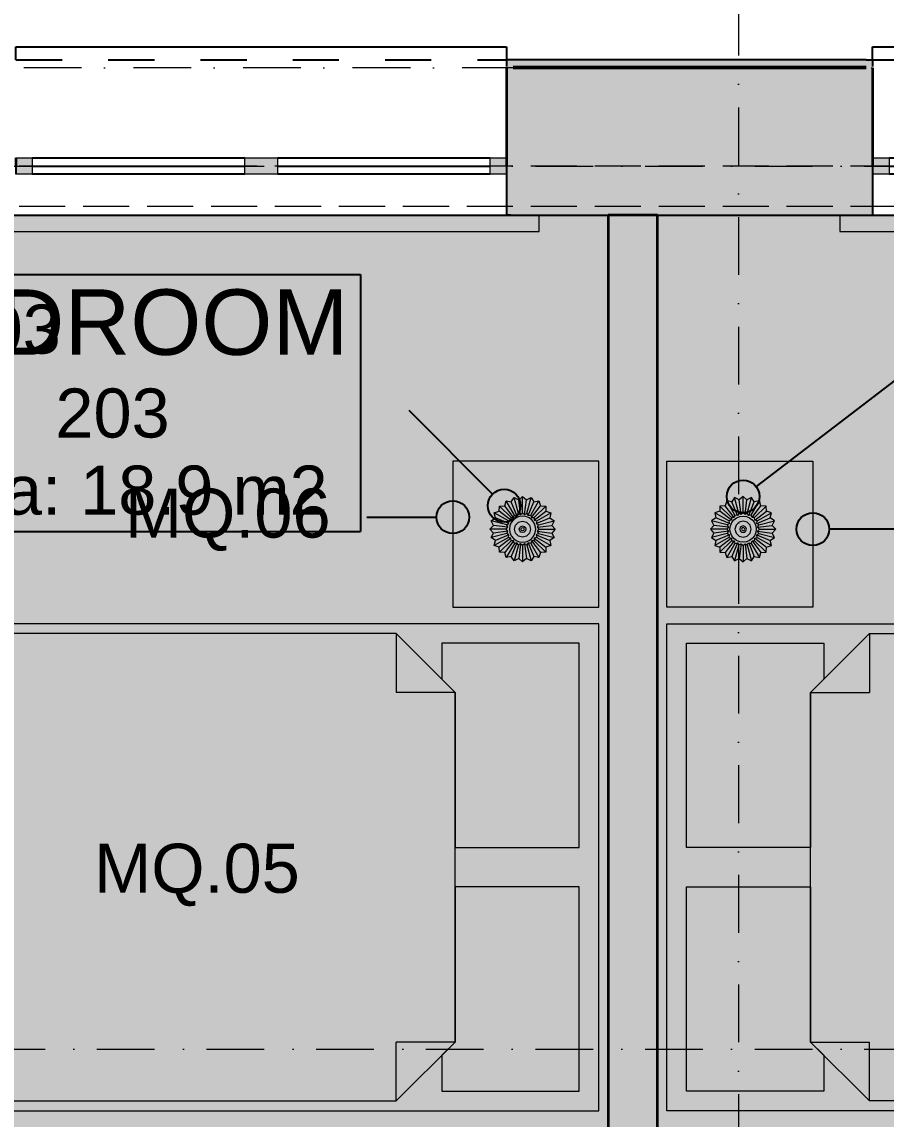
# Model space of a CAD drawing. Header units: millimetres. Extents: x -14278 to 103595, y -22378 to 34603.
# Drawn here: x 68198 to 70840, y -5431 to -2077 of the extents above; entities that cross this region are included whole.
import ezdxf
from ezdxf.enums import TextEntityAlignment as Align

# ---------------------------------------------------------------- set-up
doc = ezdxf.new("R2010")
doc.units = ezdxf.units.MM
doc.header["$MEASUREMENT"] = 0
for name, pattern in [('Dashed', [282.222223, 141.111112, -141.111112]), ('Dot & Dashed', [335.138881, 176.388884, -88.194442, 0, -70.555556]), ('Hidden Line', [195.611112, 141.111112, -54.5])]:
    doc.linetypes.add(name, pattern=pattern)
for name, color, linetype in [('A-Zz_20_10_90-T_TextFFEInternal', 7, 'Continuous'), ('NewA-Ee_25_10-M_WallsExternal', 7, 'Continuous'), ('NewA-Ee_25_10-M_WallsInternal', 7, 'Continuous'), ('NewA-Ee_30_10-M_Roofs', 7, 'Continuous'), ('NewA-Ee_30_40-M_Floors', 7, 'Continuous'), ('NewA-Ee_40_20-M_GeneralFFAndEInternalFixed', 7, 'Continuous'), ('NewA-Ee_40_20-M_GeneralFFAndEInternalMovable', 7, 'Continuous'), ('NewA-SL-M_SpacesInternal', 7, 'Continuous'), ('NewA-Ss_30_25-M_CeilingAndSoffitSystems', 7, 'Continuous'), ('NewA-Zz_20_10_90-T_TextFFEInternal', 7, 'Continuous'), ('NewA-Zz_35_40_80-M_GridStructural', 7, 'Continuous'), ('NewA-Zz_50_90_00-M_GrossInternal', 7, 'Continuous'), ('NewA-Zz_60_50_90-P_VoidOpening', 7, 'Continuous')]:
    doc.layers.add(name, color=color, linetype=linetype)
doc.styles.add('GENERATED_STYLE_1', font='')
doc.styles.get('GENERATED_STYLE_1').set_extended_font_data('Arial')

# ---------------------------------------------------------------- blocks, each defined once
blk = doc.blocks.new('Slab_29_2', base_point=(94289.5, -11216.8))
at = {"layer": 'NewA-Ee_30_40-M_Floors', "linetype": 'Continuous', "lineweight": 13}
blk.add_hatch(color=254, dxfattribs=at).paths.add_polyline_path([(94289.5, -11216.8), (94289.5, -4919.6), (96739.2, -4919.6), (96739.2, -2667.5), (62189.8, -2667.5), (62189.8, -11216.8)])
at = {"layer": 'NewA-Ee_30_40-M_Floors', "color": 6, "linetype": 'Continuous', "lineweight": 13, "flags": 128}
blk.add_lwpolyline([(94289.5, -11216.8), (62189.8, -11216.8), (62189.8, -2667.5), (96739.2, -2667.5), (96739.2, -4919.6), (94289.5, -4919.6)], close=True, dxfattribs=at)
blk = doc.blocks.new('BEDROOM_205_31_2', base_point=(71722.2, -3202.3))
at = {"layer": 'NewA-SL-M_SpacesInternal', "color": 253, "linetype": 'Continuous', "lineweight": 13}
for p, q in [((70141, -2667.5), (70141, -6670.9)), ((73971.1, -2667.5), (70141, -2667.5))]:
    blk.add_line(p, q, dxfattribs=at)
at = {"layer": 'NewA-SL-M_SpacesInternal', "color": 5, "lineweight": 70, "style": 'GENERATED_STYLE_1'}
for tag, height, p in [('ROOM_NAME', 200, (71722.2, -2894.4)), ('ROOM_NUMBER', 150, (71722.2, -3197.3)), ('adj_text', 150, (71722.2, -3433))]:
    blk.add_attdef(tag, text='', height=height, dxfattribs=at).set_placement(p, align=Align.TOP_CENTER)
blk = doc.blocks.new('BEDROOM_203_40_2', base_point=(68474.8, -3202.3))
at = {"layer": 'NewA-SL-M_SpacesInternal', "color": 253, "linetype": 'Continuous', "lineweight": 13}
for p, q in [((69991, -2667.5), (66163.1, -2667.5)), ((69991, -6670.9), (69991, -2667.5))]:
    blk.add_line(p, q, dxfattribs=at)
at = {"layer": 'NewA-SL-M_SpacesInternal', "linetype": 'Continuous'}
for p, q in [((67716.1, -2848.7), (69233.4, -2848.7)), ((69233.4, -2848.7), (69233.4, -3163)), ((69233.4, -3163), (69233.4, -3398.7)), ((69233.4, -3398.7), (69233.4, -3634.4)), ((67716.1, -3634.4), (69233.4, -3634.4))]:
    blk.add_line(p, q, dxfattribs=at)
at = {"layer": 'NewA-SL-M_SpacesInternal', "color": 5, "lineweight": 70, "style": 'GENERATED_STYLE_1'}
for tag, height, p in [('ROOM_NAME', 200, (68474.8, -2894.4)), ('ROOM_NUMBER', 150, (68474.8, -3197.3)), ('adj_text', 150, (68474.8, -3433))]:
    blk.add_attdef(tag, text='', height=height, dxfattribs=at).set_placement(p, align=Align.TOP_CENTER)
blk = doc.blocks.new('Slab_39_2', base_point=(66163.1, -2667.5))
at = {"layer": 'NewA-Ss_30_25-M_CeilingAndSoffitSystems', "linetype": 'Continuous', "lineweight": 0}
blk.add_hatch(color=255, dxfattribs=at).paths.add_polyline_path([(66163.1, -2667.5), (66163.1, -6670.9), (66987.5, -6670.9), (66987.5, -9621.9), (68216, -9621.9), (68216, -6670.9), (69991, -6670.9), (69991, -2667.5)])
at = {"layer": 'NewA-Ss_30_25-M_CeilingAndSoffitSystems', "color": 6, "linetype": 'Continuous', "lineweight": 13, "flags": 128}
blk.add_lwpolyline([(66163.1, -2667.5), (69991, -2667.5), (69991, -6670.9), (68216, -6670.9), (68216, -9621.9), (66987.5, -9621.9), (66987.5, -6670.9), (66163.1, -6670.9)], close=True, dxfattribs=at)
blk = doc.blocks.new('Slab_40_2', base_point=(70141, -2667.5))
at = {"layer": 'NewA-Ss_30_25-M_CeilingAndSoffitSystems', "linetype": 'Continuous', "lineweight": 0}
blk.add_hatch(color=255, dxfattribs=at).paths.add_polyline_path([(70141, -2667.5), (70141, -6670.9), (71906.3, -6670.9), (71906.3, -9621.9), (73145, -9621.9), (73145, -6670.9), (73971.1, -6670.9), (73971.1, -2667.5)])
at = {"layer": 'NewA-Ss_30_25-M_CeilingAndSoffitSystems', "color": 6, "linetype": 'Continuous', "lineweight": 13, "flags": 128}
blk.add_lwpolyline([(70141, -2667.5), (73971.1, -2667.5), (73971.1, -6670.9), (73145, -6670.9), (73145, -9621.9), (71906.3, -9621.9), (71906.3, -6670.9), (70141, -6670.9)], close=True, dxfattribs=at)
blk = doc.blocks.new('Double Window 19_2')
at = {"layer": 'NewA-Ee_25_10-M_WallsExternal', "linetype": 'Continuous', "lineweight": 13}
for points in [[(-750, 0), (-750, -50), (-700, -50), (-700, 0)], [(0, -50), (0, 0), (-50, 0), (-50, -50)], [(0, 0), (0, -50), (50, -50), (50, 0)], [(750, -50), (750, 0), (700, 0), (700, -50)]]:
    blk.add_hatch(color=104, dxfattribs=at).paths.add_polyline_path(points)
at = {"layer": 'NewA-Ee_25_10-M_WallsExternal', "linetype": 'Continuous'}
for p, q in [((-750, 300), (-750, 340)), ((-750, 340), (750, 340)), ((750, 340), (750, 300)), ((-700, 0), (-50, 0)), ((50, 0), (700, 0)), ((-750, -24.9), (-750, -50)), ((-700, -25), (-50, -25)), ((50, -25), (700, -25)), ((750, -24.9), (750, -50)), ((-50, -50), (-700, -50)), ((700, -50), (50, -50)), ((-750, -175.2), (750, -175.2))]:
    blk.add_line(p, q, dxfattribs=at)
at = {"layer": 'NewA-Ee_25_10-M_WallsExternal', "linetype": 'Dashed'}
blk.add_line((-750, 300), (750, 300), dxfattribs=at)
at = {"layer": 'NewA-Ee_25_10-M_WallsExternal', "color": 24, "linetype": 'Continuous', "lineweight": 13}
for p, q in [((-750, 0), (-700, 0)), ((-700, 0), (-700, -50)), ((-50, -50), (-50, 0)), ((-50, 0), (0, 0)), ((0, 0), (50, 0)), ((50, 0), (50, -50)), ((700, -50), (700, 0)), ((700, 0), (750, 0)), ((-700, -50), (-750, -50)), ((0, -50), (-50, -50)), ((50, -50), (0, -50)), ((750, -50), (700, -50))]:
    blk.add_line(p, q, dxfattribs=at)
at = {"layer": 'NewA-Ee_25_10-M_WallsExternal', "color": 92, "linetype": 'Continuous', "lineweight": 35}
for p, q in [((-750, 0), (-750, -24.9)), ((750, 0), (750, -24.9))]:
    blk.add_line(p, q, dxfattribs=at)
blk = doc.blocks.new('Wall_68_2', base_point=(62039.5, -2517.3))
at = {"layer": 'NewA-Ee_25_10-M_WallsExternal', "linetype": 'Continuous', "lineweight": 13}
for points in [[(69699.6, -2192.3), (69679.5, -2192.3), (69679.5, -2492.3), (69699.6, -2492.3)], [(69699.6, -2192.3), (69699.6, -2212.5), (70779.4, -2212.5), (70779.4, -2192.3)], [(70779.4, -2192.3), (70779.4, -2492.3), (70799.5, -2492.3), (70799.5, -2192.3)], [(69679.5, -2492.3), (69679.5, -2517.3), (70799.5, -2517.3), (70799.5, -2492.3), (70779.4, -2492.3), (70779.4, -2217.2), (69699.6, -2217.2), (69699.6, -2492.3)], [(70799.5, -2517.3), (69679.5, -2517.3), (69679.5, -2542.3), (69692.5, -2542.3), (69692.5, -2587.6), (70786.5, -2587.6), (70786.5, -2542.3), (70799.5, -2542.3)], [(69692.5, -2667.5), (69692.5, -2542.3), (69679.5, -2542.3), (69679.5, -2667.5)], [(70786.5, -2667.5), (70799.5, -2667.5), (70799.5, -2542.3), (70786.5, -2542.3)], [(69692.5, -2651.1), (70786.5, -2651.1), (70786.5, -2587.6), (69692.5, -2587.6)], [(70786.5, -2651.1), (69692.5, -2651.1), (69692.5, -2667.5), (70786.5, -2667.5)]]:
    blk.add_hatch(color=6, dxfattribs=at).paths.add_polyline_path(points)
at = {"layer": 'NewA-Ee_25_10-M_WallsExternal', "linetype": 'Continuous'}
for p, q in [((69699.6, -2192.3), (69679.5, -2192.3)), ((69679.5, -2192.3), (69679.5, -2212.5)), ((69699.6, -2212.5), (70779.4, -2212.5)), ((70779.4, -2192.3), (70799.5, -2192.3)), ((70799.5, -2192.3), (70799.5, -2212.5)), ((69679.5, -2517.3), (69679.5, -2542.3)), ((69679.5, -2542.3), (69679.5, -2587.6)), ((70799.5, -2517.3), (70799.5, -2542.3)), ((70799.5, -2542.3), (70799.5, -2587.6)), ((69679.5, -2587.6), (69679.5, -2651.1)), ((70799.5, -2587.6), (70799.5, -2651.1)), ((69679.5, -2651.1), (69679.5, -2667.5)), ((69692.5, -2667.5), (69679.5, -2667.5)), ((70786.5, -2667.5), (70799.5, -2667.5)), ((70799.5, -2651.1), (70799.5, -2667.5))]:
    blk.add_line(p, q, dxfattribs=at)
at = {"layer": 'NewA-Ee_25_10-M_WallsExternal', "color": 92, "linetype": 'Continuous', "lineweight": 35}
for p, q in [((69679.5, -2217.2), (69679.5, -2492.3)), ((69699.6, -2217.2), (70779.4, -2217.2)), ((70799.5, -2217.2), (70799.5, -2492.3)), ((69679.5, -2492.3), (69679.5, -2517.3)), ((70799.5, -2492.3), (70799.5, -2517.3))]:
    blk.add_line(p, q, dxfattribs=at)
at = {"layer": 'NewA-Ee_25_10-M_WallsExternal', "linetype": 'Continuous', "flags": 128}
for points in [[(70779.4, -2192.3), (69699.6, -2192.3)], [(69692.5, -2667.5), (70786.5, -2667.5)]]:
    blk.add_lwpolyline(points, dxfattribs=at)
at = {"layer": 'NewA-Ee_25_10-M_WallsExternal', "linetype": 'Continuous', "zscale": 1000}
for p in [(68929.5, -2492.3), (71549.5, -2492.3)]:
    blk.add_blockref('Double Window 19_2', p, dxfattribs=at)
blk = doc.blocks.new('Wall_83_2', base_point=(69991, -2667.5))
at = {"layer": 'NewA-Ee_25_10-M_WallsInternal', "linetype": 'Continuous', "lineweight": 13}
blk.add_hatch(color=6, dxfattribs=at).paths.add_polyline_path([(69991, -6670.9), (70141, -6670.9), (70141, -2667.5), (69991, -2667.5)])
at = {"layer": 'NewA-Ee_25_10-M_WallsInternal', "color": 92, "linetype": 'Continuous', "lineweight": 35, "flags": 128}
for points in [[(69991, -2667.5), (69991, -6670.9)], [(70141, -2667.5), (69991, -2667.5)], [(70141, -6670.9), (70141, -2667.5)]]:
    blk.add_lwpolyline(points, dxfattribs=at)
blk = doc.blocks.new('Morph_24_2', base_point=(62039.5, -17767.3))
at = {"layer": 'NewA-Ee_40_20-M_GeneralFFAndEInternalMovable', "color": 6, "linetype": 'Continuous', "lineweight": 13, "flags": 128}
for points in [[(69674.1, -3556), (69678.9, -3540.8)], [(69703.9, -3584.1), (69678.9, -3540.8)], [(69678.9, -3540.8), (69694.4, -3544.3)], [(69694.4, -3544.3), (69703, -3530.9)], [(69711.6, -3585.9), (69694.4, -3544.3)], [(69715.9, -3579.2), (69703, -3530.9)], [(69703, -3530.9), (69717.1, -3538.2)], [(69717.1, -3538.2), (69728.9, -3527.4)], [(69723, -3582.8), (69717.1, -3538.2)], [(69728.9, -3577.4), (69728.9, -3527.4)], [(69728.9, -3527.4), (69740.6, -3538.2)], [(69734.7, -3582.8), (69740.6, -3538.2)], [(69740.6, -3538.2), (69754.7, -3530.9)], [(69741.8, -3579.2), (69754.7, -3530.9)], [(69746.1, -3585.9), (69763.3, -3544.3)], [(69753.9, -3584.1), (69778.9, -3540.8)], [(69754.7, -3530.9), (69763.3, -3544.3)], [(69763.3, -3544.3), (69778.9, -3540.8)], [(69778.9, -3540.8), (69783.6, -3556)], [(69642.2, -3577.4), (69657.5, -3572.7)], [(69645.7, -3593), (69642.2, -3577.4)], [(69685.6, -3602.4), (69642.2, -3577.4)], [(69657.5, -3572.7), (69658.1, -3556.7)], [(69693.2, -3600.1), (69657.5, -3572.7)], [(69658.1, -3556.7), (69674.1, -3556)], [(69693.5, -3592.1), (69658.1, -3556.7)], [(69701.5, -3591.7), (69674.1, -3556)], [(69701.5, -3591.7), (69703.9, -3584.1)], [(69703.9, -3584.1), (69711.6, -3585.9)], [(69711.6, -3585.9), (69715.9, -3579.2)], [(69715.9, -3579.2), (69723, -3582.8)], [(69723, -3582.8), (69728.9, -3577.4)], [(69728.9, -3577.4), (69734.7, -3582.8)], [(69734.7, -3582.8), (69741.8, -3579.2)], [(69741.8, -3579.2), (69746.1, -3585.9)], [(69746.1, -3585.9), (69753.9, -3584.1)], [(69753.9, -3584.1), (69756.2, -3591.7)], [(69756.2, -3591.7), (69783.6, -3556)], [(69764.2, -3592.1), (69799.6, -3556.7)], [(69764.6, -3600.1), (69800.3, -3572.7)], [(69772.2, -3602.4), (69815.5, -3577.4)], [(69783.6, -3556), (69799.6, -3556.7)], [(69799.6, -3556.7), (69800.3, -3572.7)], [(69800.3, -3572.7), (69815.5, -3577.4)], [(69815.5, -3577.4), (69812, -3593)], [(69628.9, -3627.4), (69639.6, -3615.7)], [(69632.3, -3601.6), (69645.7, -3593)], [(69639.6, -3615.7), (69632.3, -3601.6)], [(69680.6, -3614.5), (69632.3, -3601.6)], [(69684.2, -3621.6), (69639.6, -3615.7)], [(69687.3, -3610.2), (69645.7, -3593)], [(69678.9, -3627.4), (69684.2, -3621.6)], [(69680.6, -3614.5), (69687.3, -3610.2)], [(69684.2, -3621.6), (69680.6, -3614.5)], [(69685.6, -3602.4), (69693.2, -3600.1)], [(69687.3, -3610.2), (69685.6, -3602.4)], [(69693.2, -3600.1), (69693.5, -3592.1)], [(69693.5, -3592.1), (69701.5, -3591.7)], [(69704.2, -3627.4), (69707.5, -3615.1)], [(69707.5, -3615.1), (69716.5, -3606.1)], [(69716.5, -3606.1), (69728.9, -3602.8)], [(69718.9, -3627.4), (69720.2, -3622.4)], [(69720.2, -3622.4), (69723.9, -3618.8)], [(69723.9, -3618.8), (69728.9, -3617.4)], [(69726.4, -3623.1), (69728.9, -3622.4)], [(69728.9, -3602.8), (69741.2, -3606.1)], [(69728.9, -3617.4), (69733.9, -3618.8)], [(69728.9, -3622.4), (69731.4, -3623.1)], [(69733.9, -3618.8), (69737.5, -3622.4)], [(69737.5, -3622.4), (69738.9, -3627.4)], [(69741.2, -3606.1), (69750.2, -3615.1)], [(69750.2, -3615.1), (69753.5, -3627.4)], [(69756.2, -3591.7), (69764.2, -3592.1)], [(69764.2, -3592.1), (69764.6, -3600.1)], [(69764.6, -3600.1), (69772.2, -3602.4)], [(69770.4, -3610.2), (69812, -3593)], [(69772.2, -3602.4), (69770.4, -3610.2)], [(69770.4, -3610.2), (69777.1, -3614.5)], [(69777.1, -3614.5), (69773.5, -3621.6)], [(69773.5, -3621.6), (69818.1, -3615.7)], [(69773.5, -3621.6), (69778.9, -3627.4)], [(69777.1, -3614.5), (69825.4, -3601.6)], [(69812, -3593), (69825.4, -3601.6)], [(69825.4, -3601.6), (69818.1, -3615.7)], [(69818.1, -3615.7), (69828.9, -3627.4)], [(69639.6, -3639.2), (69628.9, -3627.4)], [(69678.9, -3627.4), (69628.9, -3627.4)], [(69632.3, -3653.3), (69639.6, -3639.2)], [(69680.6, -3640.4), (69632.3, -3653.3)], [(69645.7, -3661.9), (69632.3, -3653.3)], [(69684.2, -3633.3), (69639.6, -3639.2)], [(69685.6, -3652.4), (69642.2, -3677.4)], [(69687.3, -3644.7), (69645.7, -3661.9)], [(69693.2, -3654.8), (69657.5, -3682.2)], [(69684.2, -3633.3), (69678.9, -3627.4)], [(69680.6, -3640.4), (69684.2, -3633.3)], [(69687.3, -3644.7), (69680.6, -3640.4)], [(69685.6, -3652.4), (69687.3, -3644.7)], [(69693.2, -3654.8), (69685.6, -3652.4)], [(69693.5, -3662.8), (69693.2, -3654.8)], [(69707.5, -3639.8), (69704.2, -3627.4)], [(69716.5, -3648.8), (69707.5, -3639.8)], [(69728.9, -3652.1), (69716.5, -3648.8)], [(69720.2, -3632.4), (69718.9, -3627.4)], [(69723.9, -3636.1), (69720.2, -3632.4)], [(69723.9, -3627.4), (69724.5, -3624.9)], [(69724.5, -3629.9), (69723.9, -3627.4)], [(69728.9, -3637.4), (69723.9, -3636.1)], [(69724.5, -3624.9), (69726.4, -3623.1)], [(69726.4, -3631.8), (69724.5, -3629.9)], [(69728.9, -3632.4), (69726.4, -3631.8)], [(69731.4, -3631.8), (69728.9, -3632.4)], [(69733.9, -3636.1), (69728.9, -3637.4)], [(69741.2, -3648.8), (69728.9, -3652.1)], [(69731.4, -3623.1), (69733.2, -3624.9)], [(69733.2, -3629.9), (69731.4, -3631.8)], [(69733.2, -3624.9), (69733.9, -3627.4)], [(69733.9, -3627.4), (69733.2, -3629.9)], [(69737.5, -3632.4), (69733.9, -3636.1)], [(69738.9, -3627.4), (69737.5, -3632.4)], [(69750.2, -3639.8), (69741.2, -3648.8)], [(69753.5, -3627.4), (69750.2, -3639.8)], [(69764.6, -3654.8), (69764.2, -3662.8)], [(69772.2, -3652.4), (69764.6, -3654.8)], [(69764.6, -3654.8), (69800.3, -3682.2)], [(69777.1, -3640.4), (69770.4, -3644.7)], [(69770.4, -3644.7), (69812, -3661.9)], [(69770.4, -3644.7), (69772.2, -3652.4)], [(69772.2, -3652.4), (69815.5, -3677.4)], [(69778.9, -3627.4), (69773.5, -3633.3)], [(69773.5, -3633.3), (69777.1, -3640.4)], [(69773.5, -3633.3), (69818.1, -3639.2)], [(69777.1, -3640.4), (69825.4, -3653.3)], [(69778.9, -3627.4), (69828.9, -3627.4)], [(69825.4, -3653.3), (69812, -3661.9)], [(69828.9, -3627.4), (69818.1, -3639.2)], [(69818.1, -3639.2), (69825.4, -3653.3)], [(69642.2, -3677.4), (69645.7, -3661.9)], [(69657.5, -3682.2), (69642.2, -3677.4)], [(69658.1, -3698.2), (69657.5, -3682.2)], [(69693.5, -3662.8), (69658.1, -3698.2)], [(69701.5, -3663.2), (69674.1, -3698.9)], [(69703.9, -3670.8), (69678.9, -3714.1)], [(69701.5, -3663.2), (69693.5, -3662.8)], [(69711.6, -3669), (69694.4, -3710.6)], [(69703.9, -3670.8), (69701.5, -3663.2)], [(69715.9, -3675.7), (69703, -3724)], [(69711.6, -3669), (69703.9, -3670.8)], [(69715.9, -3675.7), (69711.6, -3669)], [(69723, -3672.1), (69715.9, -3675.7)], [(69723, -3672.1), (69717.1, -3716.7)], [(69728.9, -3677.4), (69723, -3672.1)], [(69734.7, -3672.1), (69728.9, -3677.4)], [(69728.9, -3677.4), (69728.9, -3727.4)], [(69734.7, -3672.1), (69740.6, -3716.7)], [(69741.8, -3675.7), (69734.7, -3672.1)], [(69746.1, -3669), (69741.8, -3675.7)], [(69741.8, -3675.7), (69754.7, -3724)], [(69753.9, -3670.8), (69746.1, -3669)], [(69746.1, -3669), (69763.3, -3710.6)], [(69756.2, -3663.2), (69753.9, -3670.8)], [(69753.9, -3670.8), (69778.9, -3714.1)], [(69764.2, -3662.8), (69756.2, -3663.2)], [(69756.2, -3663.2), (69783.6, -3698.9)], [(69764.2, -3662.8), (69799.6, -3698.2)], [(69800.3, -3682.2), (69799.6, -3698.2)], [(69815.5, -3677.4), (69800.3, -3682.2)], [(69812, -3661.9), (69815.5, -3677.4)], [(69674.1, -3698.9), (69658.1, -3698.2)], [(69678.9, -3714.1), (69674.1, -3698.9)], [(69694.4, -3710.6), (69678.9, -3714.1)], [(69703, -3724), (69694.4, -3710.6)], [(69717.1, -3716.7), (69703, -3724)], [(69728.9, -3727.4), (69717.1, -3716.7)], [(69740.6, -3716.7), (69728.9, -3727.4)], [(69754.7, -3724), (69740.6, -3716.7)], [(69763.3, -3710.6), (69754.7, -3724)], [(69778.9, -3714.1), (69763.3, -3710.6)], [(69783.6, -3698.9), (69778.9, -3714.1)], [(69799.6, -3698.2), (69783.6, -3698.9)]]:
    blk.add_lwpolyline(points, dxfattribs=at)
blk.add_lwpolyline([(69700.6, -3655.7), (69708.9, -3662.1), (69718.5, -3666.1), (69728.9, -3667.4), (69739.2, -3666.1), (69748.9, -3662.1), (69757.1, -3655.7), (69763.5, -3647.4), (69767.5, -3637.8), (69768.9, -3627.4), (69767.5, -3617.1), (69763.5, -3607.4), (69757.1, -3599.2), (69748.9, -3592.8), (69739.2, -3588.8), (69728.9, -3587.4), (69718.5, -3588.8), (69708.9, -3592.8), (69700.6, -3599.2), (69694.2, -3607.4), (69690.2, -3617.1), (69688.9, -3627.4), (69690.2, -3637.8), (69694.2, -3647.4)], close=True, dxfattribs=at)
blk = doc.blocks.new('Morph_25_2', base_point=(62039.5, -17767.3))
at = {"layer": 'NewA-Ee_40_20-M_GeneralFFAndEInternalMovable', "color": 6, "linetype": 'Continuous', "lineweight": 13, "flags": 128}
for points in [[(70353.2, -3540.8), (70348.4, -3556)], [(70378.2, -3584.1), (70353.2, -3540.8)], [(70368.8, -3544.3), (70353.2, -3540.8)], [(70377.3, -3530.9), (70368.8, -3544.3)], [(70386, -3585.9), (70368.8, -3544.3)], [(70390.3, -3579.2), (70377.3, -3530.9)], [(70391.5, -3538.2), (70377.3, -3530.9)], [(70403.2, -3527.4), (70391.5, -3538.2)], [(70397.3, -3582.8), (70391.5, -3538.2)], [(70415, -3538.2), (70403.2, -3527.4)], [(70403.2, -3577.4), (70403.2, -3527.4)], [(70409.1, -3582.8), (70415, -3538.2)], [(70429.1, -3530.9), (70415, -3538.2)], [(70416.1, -3579.2), (70429.1, -3530.9)], [(70420.4, -3585.9), (70437.6, -3544.3)], [(70428.2, -3584.1), (70453.2, -3540.8)], [(70437.6, -3544.3), (70429.1, -3530.9)], [(70453.2, -3540.8), (70437.6, -3544.3)], [(70458, -3556), (70453.2, -3540.8)], [(70331.8, -3572.7), (70316.6, -3577.4)], [(70316.6, -3577.4), (70320.1, -3593)], [(70359.9, -3602.4), (70316.6, -3577.4)], [(70332.5, -3556.7), (70331.8, -3572.7)], [(70367.5, -3600.1), (70331.8, -3572.7)], [(70348.4, -3556), (70332.5, -3556.7)], [(70367.8, -3592.1), (70332.5, -3556.7)], [(70375.8, -3591.7), (70348.4, -3556)], [(70378.2, -3584.1), (70375.8, -3591.7)], [(70386, -3585.9), (70378.2, -3584.1)], [(70390.3, -3579.2), (70386, -3585.9)], [(70397.3, -3582.8), (70390.3, -3579.2)], [(70403.2, -3577.4), (70397.3, -3582.8)], [(70409.1, -3582.8), (70403.2, -3577.4)], [(70416.1, -3579.2), (70409.1, -3582.8)], [(70420.4, -3585.9), (70416.1, -3579.2)], [(70428.2, -3584.1), (70420.4, -3585.9)], [(70430.6, -3591.7), (70428.2, -3584.1)], [(70430.6, -3591.7), (70458, -3556)], [(70438.6, -3592.1), (70473.9, -3556.7)], [(70438.9, -3600.1), (70474.6, -3572.7)], [(70446.5, -3602.4), (70489.8, -3577.4)], [(70473.9, -3556.7), (70458, -3556)], [(70474.6, -3572.7), (70473.9, -3556.7)], [(70489.8, -3577.4), (70474.6, -3572.7)], [(70486.4, -3593), (70489.8, -3577.4)], [(70314, -3615.7), (70303.2, -3627.4)], [(70320.1, -3593), (70306.6, -3601.6)], [(70306.6, -3601.6), (70314, -3615.7)], [(70354.9, -3614.5), (70306.6, -3601.6)], [(70358.6, -3621.6), (70314, -3615.7)], [(70361.6, -3610.2), (70320.1, -3593)], [(70358.6, -3621.6), (70353.2, -3627.4)], [(70361.6, -3610.2), (70354.9, -3614.5)], [(70354.9, -3614.5), (70358.6, -3621.6)], [(70367.5, -3600.1), (70359.9, -3602.4)], [(70359.9, -3602.4), (70361.6, -3610.2)], [(70367.8, -3592.1), (70367.5, -3600.1)], [(70375.8, -3591.7), (70367.8, -3592.1)], [(70381.8, -3615.1), (70378.5, -3627.4)], [(70390.9, -3606.1), (70381.8, -3615.1)], [(70403.2, -3602.8), (70390.9, -3606.1)], [(70394.5, -3622.4), (70393.2, -3627.4)], [(70398.2, -3618.8), (70394.5, -3622.4)], [(70403.2, -3617.4), (70398.2, -3618.8)], [(70403.2, -3622.4), (70400.7, -3623.1)], [(70415.6, -3606.1), (70403.2, -3602.8)], [(70408.2, -3618.8), (70403.2, -3617.4)], [(70405.7, -3623.1), (70403.2, -3622.4)], [(70411.9, -3622.4), (70408.2, -3618.8)], [(70413.2, -3627.4), (70411.9, -3622.4)], [(70424.6, -3615.1), (70415.6, -3606.1)], [(70427.9, -3627.4), (70424.6, -3615.1)], [(70438.6, -3592.1), (70430.6, -3591.7)], [(70438.9, -3600.1), (70438.6, -3592.1)], [(70446.5, -3602.4), (70438.9, -3600.1)], [(70444.8, -3610.2), (70486.4, -3593)], [(70444.8, -3610.2), (70446.5, -3602.4)], [(70451.5, -3614.5), (70444.8, -3610.2)], [(70447.8, -3621.6), (70451.5, -3614.5)], [(70447.8, -3621.6), (70492.4, -3615.7)], [(70453.2, -3627.4), (70447.8, -3621.6)], [(70451.5, -3614.5), (70499.8, -3601.6)], [(70499.8, -3601.6), (70486.4, -3593)], [(70492.4, -3615.7), (70499.8, -3601.6)], [(70503.2, -3627.4), (70492.4, -3615.7)], [(70303.2, -3627.4), (70314, -3639.2)], [(70353.2, -3627.4), (70303.2, -3627.4)], [(70314, -3639.2), (70306.6, -3653.3)], [(70354.9, -3640.4), (70306.6, -3653.3)], [(70306.6, -3653.3), (70320.1, -3661.9)], [(70358.6, -3633.3), (70314, -3639.2)], [(70359.9, -3652.4), (70316.6, -3677.4)], [(70361.6, -3644.7), (70320.1, -3661.9)], [(70367.5, -3654.8), (70331.8, -3682.2)], [(70353.2, -3627.4), (70358.6, -3633.3)], [(70358.6, -3633.3), (70354.9, -3640.4)], [(70354.9, -3640.4), (70361.6, -3644.7)], [(70361.6, -3644.7), (70359.9, -3652.4)], [(70359.9, -3652.4), (70367.5, -3654.8)], [(70367.5, -3654.8), (70367.8, -3662.8)], [(70378.5, -3627.4), (70381.8, -3639.8)], [(70381.8, -3639.8), (70390.9, -3648.8)], [(70390.9, -3648.8), (70403.2, -3652.1)], [(70393.2, -3627.4), (70394.5, -3632.4)], [(70394.5, -3632.4), (70398.2, -3636.1)], [(70398.9, -3624.9), (70398.2, -3627.4)], [(70398.2, -3627.4), (70398.9, -3629.9)], [(70398.2, -3636.1), (70403.2, -3637.4)], [(70400.7, -3623.1), (70398.9, -3624.9)], [(70398.9, -3629.9), (70400.7, -3631.8)], [(70400.7, -3631.8), (70403.2, -3632.4)], [(70403.2, -3632.4), (70405.7, -3631.8)], [(70403.2, -3637.4), (70408.2, -3636.1)], [(70403.2, -3652.1), (70415.6, -3648.8)], [(70407.5, -3624.9), (70405.7, -3623.1)], [(70405.7, -3631.8), (70407.5, -3629.9)], [(70408.2, -3627.4), (70407.5, -3624.9)], [(70407.5, -3629.9), (70408.2, -3627.4)], [(70408.2, -3636.1), (70411.9, -3632.4)], [(70411.9, -3632.4), (70413.2, -3627.4)], [(70415.6, -3648.8), (70424.6, -3639.8)], [(70424.6, -3639.8), (70427.9, -3627.4)], [(70438.6, -3662.8), (70438.9, -3654.8)], [(70438.9, -3654.8), (70446.5, -3652.4)], [(70438.9, -3654.8), (70474.6, -3682.2)], [(70444.8, -3644.7), (70451.5, -3640.4)], [(70444.8, -3644.7), (70486.4, -3661.9)], [(70446.5, -3652.4), (70444.8, -3644.7)], [(70446.5, -3652.4), (70489.8, -3677.4)], [(70447.8, -3633.3), (70453.2, -3627.4)], [(70451.5, -3640.4), (70447.8, -3633.3)], [(70447.8, -3633.3), (70492.4, -3639.2)], [(70451.5, -3640.4), (70499.8, -3653.3)], [(70453.2, -3627.4), (70503.2, -3627.4)], [(70486.4, -3661.9), (70499.8, -3653.3)], [(70492.4, -3639.2), (70503.2, -3627.4)], [(70499.8, -3653.3), (70492.4, -3639.2)], [(70320.1, -3661.9), (70316.6, -3677.4)], [(70316.6, -3677.4), (70331.8, -3682.2)], [(70331.8, -3682.2), (70332.5, -3698.2)], [(70367.8, -3662.8), (70332.5, -3698.2)], [(70375.8, -3663.2), (70348.4, -3698.9)], [(70378.2, -3670.8), (70353.2, -3714.1)], [(70367.8, -3662.8), (70375.8, -3663.2)], [(70386, -3669), (70368.8, -3710.6)], [(70375.8, -3663.2), (70378.2, -3670.8)], [(70390.3, -3675.7), (70377.3, -3724)], [(70378.2, -3670.8), (70386, -3669)], [(70386, -3669), (70390.3, -3675.7)], [(70390.3, -3675.7), (70397.3, -3672.1)], [(70397.3, -3672.1), (70391.5, -3716.7)], [(70397.3, -3672.1), (70403.2, -3677.4)], [(70403.2, -3677.4), (70409.1, -3672.1)], [(70403.2, -3677.4), (70403.2, -3727.4)], [(70409.1, -3672.1), (70415, -3716.7)], [(70409.1, -3672.1), (70416.1, -3675.7)], [(70416.1, -3675.7), (70420.4, -3669)], [(70416.1, -3675.7), (70429.1, -3724)], [(70420.4, -3669), (70437.6, -3710.6)], [(70420.4, -3669), (70428.2, -3670.8)], [(70428.2, -3670.8), (70430.6, -3663.2)], [(70428.2, -3670.8), (70453.2, -3714.1)], [(70430.6, -3663.2), (70438.6, -3662.8)], [(70430.6, -3663.2), (70458, -3698.9)], [(70438.6, -3662.8), (70473.9, -3698.2)], [(70473.9, -3698.2), (70474.6, -3682.2)], [(70474.6, -3682.2), (70489.8, -3677.4)], [(70489.8, -3677.4), (70486.4, -3661.9)], [(70332.5, -3698.2), (70348.4, -3698.9)], [(70348.4, -3698.9), (70353.2, -3714.1)], [(70353.2, -3714.1), (70368.8, -3710.6)], [(70368.8, -3710.6), (70377.3, -3724)], [(70377.3, -3724), (70391.5, -3716.7)], [(70391.5, -3716.7), (70403.2, -3727.4)], [(70403.2, -3727.4), (70415, -3716.7)], [(70415, -3716.7), (70429.1, -3724)], [(70429.1, -3724), (70437.6, -3710.6)], [(70437.6, -3710.6), (70453.2, -3714.1)], [(70453.2, -3714.1), (70458, -3698.9)], [(70458, -3698.9), (70473.9, -3698.2)]]:
    blk.add_lwpolyline(points, dxfattribs=at)
blk.add_lwpolyline([(70368.6, -3647.4), (70364.6, -3637.8), (70363.2, -3627.4), (70364.6, -3617.1), (70368.6, -3607.4), (70374.9, -3599.2), (70383.2, -3592.8), (70392.9, -3588.8), (70403.2, -3587.4), (70413.6, -3588.8), (70423.2, -3592.8), (70431.5, -3599.2), (70437.8, -3607.4), (70441.8, -3617.1), (70443.2, -3627.4), (70441.8, -3637.8), (70437.8, -3647.4), (70431.5, -3655.7), (70423.2, -3662.1), (70413.6, -3666.1), (70403.2, -3667.4), (70392.9, -3666.1), (70383.2, -3662.1), (70374.9, -3655.7)], close=True, dxfattribs=at)
blk = doc.blocks.new('Standard grid marker')
at = {"layer": 'NewA-Zz_35_40_80-M_GridStructural', "color": 6, "linetype": 'Dot & Dashed', "lineweight": 13}
blk.add_line((1000, 0), (18130.8, 0), dxfattribs=at)
at = {"layer": 'NewA-Zz_35_40_80-M_GridStructural', "style": 'GENERATED_STYLE_1'}
blk.add_attdef('AC_MarkerText_1', text='', height=250, rotation=90, dxfattribs=at).set_placement((-250, 14.3), align=Align.MIDDLE_CENTER)
blk = doc.blocks.new('Standard grid marker_2')
at = {"layer": 'NewA-Zz_35_40_80-M_GridStructural', "color": 6, "linetype": 'Dot & Dashed', "lineweight": 13}
blk.add_line((1000, 0), (40175.6, 0), dxfattribs=at)
at = {"layer": 'NewA-Zz_35_40_80-M_GridStructural', "style": 'GENERATED_STYLE_1'}
blk.add_attdef('AC_MarkerText_1', text='', height=250, dxfattribs=at).set_placement((41425.6, 14.3), align=Align.MIDDLE_CENTER)
blk = doc.blocks.new('Standard grid marker_4')
at = {"layer": 'NewA-Zz_35_40_80-M_GridStructural', "color": 6, "linetype": 'Dot & Dashed', "lineweight": 13}
blk.add_line((1000, 0), (40175.6, 0), dxfattribs=at)
blk = doc.blocks.new('Venetian Blind 19')
at = {"layer": 'NewA-Ee_40_20-M_GeneralFFAndEInternalFixed', "color": 1, "linetype": 'Continuous', "lineweight": 18}
for p, q in [((1700, 50), (0, 50)), ((0, 50), (0, 0)), ((1700, 0), (1700, 50)), ((0, 0), (1700, 0))]:
    blk.add_line(p, q, dxfattribs=at)
blk = doc.blocks.new('Bed Double 19')
at = {"layer": 'NewA-Ee_40_20-M_GeneralFFAndEInternalMovable', "color": 1, "linetype": 'Continuous', "lineweight": 18}
for p, q in [((1489.1, 1985.4), (0, 1985.4)), ((0, 1985.4), (0, 0)), ((1489.1, 0), (1489.1, 1985.4)), ((684.5, 1925.4), (60, 1925.4)), ((60, 1925.4), (60, 1505.4)), ((684.5, 1545.4), (684.5, 1925.4)), ((1429.1, 1925.4), (804.5, 1925.4)), ((804.5, 1925.4), (804.5, 1545.4)), ((1429.1, 1505.4), (1429.1, 1925.4)), ((210, 1545.4), (30, 1365.4)), ((170, 1505.4), (210, 1545.4)), ((210, 1545.4), (684.5, 1545.4)), ((744.5, 1545.4), (210, 1545.4)), ((210, 1545.4), (210, 1365.4)), ((1279.1, 1545.4), (744.5, 1545.4)), ((804.5, 1545.4), (1279.1, 1545.4)), ((1279.1, 1545.4), (1319.1, 1505.4)), ((1459.1, 1365.4), (1279.1, 1545.4)), ((1279.1, 1545.4), (1279.1, 1365.4)), ((60, 1505.4), (170, 1505.4)), ((1319.1, 1505.4), (1429.1, 1505.4)), ((30, 1365.4), (30, 30)), ((30, 1365.4), (210, 1365.4)), ((1459.1, 1365.4), (1279.1, 1365.4)), ((1459.1, 30), (1459.1, 1365.4)), ((0, 0), (1489.1, 0)), ((30, 30), (744.5, 30)), ((744.5, 30), (1459.1, 30))]:
    blk.add_line(p, q, dxfattribs=at)
blk = doc.blocks.new('Rectangular Table 01 19_3')
at = {"layer": 'NewA-Ee_40_20-M_GeneralFFAndEInternalMovable', "color": 1, "linetype": 'Continuous', "lineweight": 18}
for p, q in [((446.6, 446.6), (0, 446.6)), ((0, 446.6), (0, 0)), ((446.6, 0), (446.6, 446.6)), ((0, 0), (446.6, 0))]:
    blk.add_line(p, q, dxfattribs=at)
blk = doc.blocks.new('Beam_16_2', base_point=(96889.5, -11217.3))
at = {"layer": 'NewA-Ee_30_10-M_Roofs', "color": 6, "linetype": 'Hidden Line', "lineweight": 13}
blk.add_line((96889.5, -2517.3), (62039.5, -2517.3), dxfattribs=at)
blk = doc.blocks.new('Line_73_2', base_point=(69380.5, -3263.3))
at = {"layer": 'NewA-Zz_20_10_90-T_TextFFEInternal', "linetype": 'Continuous'}
blk.add_hatch(color=256, dxfattribs=at).paths.add_polyline_path([(69722.7, -3555.5), (69718.9, -3536.4), (69708, -3520.1), (69691.8, -3509.3), (69672.7, -3505.5), (69653.5, -3509.3), (69637.3, -3520.1), (69626.5, -3536.4), (69622.7, -3555.5), (69626.5, -3574.6), (69637.3, -3590.8), (69653.5, -3601.7), (69672.7, -3605.5), (69691.8, -3601.7), (69708, -3590.8), (69718.9, -3574.6)])
blk.add_line((69380.5, -3263.3), (69637.3, -3520.1), dxfattribs=at)
blk.add_circle((69672.7, -3555.5), 50, dxfattribs=at)
blk = doc.blocks.new('Line_74_2', base_point=(69252.3, -3590.7))
at = {"layer": 'NewA-Zz_20_10_90-T_TextFFEInternal', "linetype": 'Continuous'}
blk.add_hatch(color=256, dxfattribs=at).paths.add_polyline_path([(69565.6, -3590.7), (69561.8, -3571.6), (69550.9, -3555.4), (69534.7, -3544.5), (69515.6, -3540.7), (69496.5, -3544.5), (69480.2, -3555.4), (69469.4, -3571.6), (69465.6, -3590.7), (69469.4, -3609.9), (69480.2, -3626.1), (69496.5, -3636.9), (69515.6, -3640.7), (69534.7, -3636.9), (69550.9, -3626.1), (69561.8, -3609.9)])
blk.add_line((69252.3, -3590.7), (69465.6, -3590.7), dxfattribs=at)
blk.add_circle((69515.6, -3590.7), 50, dxfattribs=at)
blk = doc.blocks.new('Line_121_2', base_point=(70935.3, -3119.9))
at = {"layer": 'NewA-Zz_20_10_90-T_TextFFEInternal', "linetype": 'Continuous'}
blk.add_hatch(color=256, dxfattribs=at).paths.add_polyline_path([(70453.2, -3527.4), (70449.4, -3508.3), (70438.6, -3492.1), (70422.3, -3481.3), (70403.2, -3477.4), (70384.1, -3481.3), (70367.8, -3492.1), (70357, -3508.3), (70353.2, -3527.4), (70357, -3546.6), (70367.8, -3562.8), (70384.1, -3573.6), (70403.2, -3577.4), (70422.3, -3573.6), (70438.6, -3562.8), (70449.4, -3546.6)])
blk.add_line((70935.3, -3119.9), (70442.9, -3497), dxfattribs=at)
blk.add_circle((70403.2, -3527.4), 50, dxfattribs=at)
blk = doc.blocks.new('Line_122_2', base_point=(71041.8, -3627.3))
at = {"layer": 'NewA-Zz_20_10_90-T_TextFFEInternal', "linetype": 'Continuous'}
blk.add_hatch(color=256, dxfattribs=at).paths.add_polyline_path([(70666.5, -3627.3), (70662.7, -3608.2), (70651.8, -3592), (70635.6, -3581.1), (70616.5, -3577.3), (70597.3, -3581.1), (70581.1, -3592), (70570.3, -3608.2), (70566.5, -3627.3), (70570.3, -3646.4), (70581.1, -3662.7), (70597.3, -3673.5), (70616.5, -3677.3), (70635.6, -3673.5), (70651.8, -3662.7), (70662.7, -3646.4)])
blk.add_line((71041.8, -3627.3), (70666.5, -3627.3), dxfattribs=at)
blk.add_circle((70616.5, -3627.3), 50, dxfattribs=at)
blk = doc.blocks.new('Label_165_2', base_point=(67577.2, -2856.5))
at = {"layer": 'A-Zz_20_10_90-T_TextFFEInternal', "insert": (68002.2, -2940.7), "char_height": 150, "attachment_point": 2, "style": 'GENERATED_STYLE_1'}
blk.add_mtext('\\fArial|b0|i0|c0|p34;MQ.03\\fArial|b0|i0|c0|p34;\\fArial|b0|i0|c0|p34;\\fArial|b0|i0|c0|p34;\\fArial|b0|i0|c0|p34;\\fArial|b0|i0|c0|p34;\\fArial|b0|i0|c0|p34;\\fArial|b0|i0|c0|p34;\\fArial|b0|i0|c0|p34;\\fArial|b0|i0|c0|p34;\\fArial|b0|i0|c0|p34;\\fArial|b0|i0|c0|p34;\\fArial|b0|i0|c0|p34;\\fArial|b0|i0|c0|p34;\\fArial|b0|i0|c0|p34;\\fArial|b0|i0|c0|p34;\\fArial|b0|i0|c0|p34;\\fArial|b0|i0|c0|p34;\\fArial|b0|i0|c0|p34;\\fArial|b0|i0|c0|p34;\\fArial|b0|i0|c0|p34;\\fArial|b0|i0|c0|p34;\\fArial|b0|i0|c0|p34;\\fArial|b0|i0|c0|p34;\\fArial|b0|i0|c0|p34;\\fArial|b0|i0|c0|p34;\\fArial|b0|i0|c0|p34;\\fArial|b0|i0|c0|p34;\\fArial|b0|i0|c0|p34;\\fArial|b0|i0|c0|p34;}', dxfattribs=at)
blk = doc.blocks.new('Label_166_2', base_point=(68308.1, -4504.8))
at = {"layer": 'A-Zz_20_10_90-T_TextFFEInternal', "insert": (68733.1, -4589.1), "char_height": 150, "attachment_point": 2, "style": 'GENERATED_STYLE_1'}
blk.add_mtext('\\fArial|b0|i0|c0|p34;MQ.05\\fArial|b0|i0|c0|p34;\\fArial|b0|i0|c0|p34;\\fArial|b0|i0|c0|p34;\\fArial|b0|i0|c0|p34;\\fArial|b0|i0|c0|p34;\\fArial|b0|i0|c0|p34;\\fArial|b0|i0|c0|p34;\\fArial|b0|i0|c0|p34;\\fArial|b0|i0|c0|p34;\\fArial|b0|i0|c0|p34;\\fArial|b0|i0|c0|p34;\\fArial|b0|i0|c0|p34;\\fArial|b0|i0|c0|p34;\\fArial|b0|i0|c0|p34;\\fArial|b0|i0|c0|p34;\\fArial|b0|i0|c0|p34;\\fArial|b0|i0|c0|p34;\\fArial|b0|i0|c0|p34;\\fArial|b0|i0|c0|p34;\\fArial|b0|i0|c0|p34;\\fArial|b0|i0|c0|p34;\\fArial|b0|i0|c0|p34;\\fArial|b0|i0|c0|p34;\\fArial|b0|i0|c0|p34;\\fArial|b0|i0|c0|p34;\\fArial|b0|i0|c0|p34;\\fArial|b0|i0|c0|p34;\\fArial|b0|i0|c0|p34;\\fArial|b0|i0|c0|p34;}', dxfattribs=at)
blk = doc.blocks.new('Label_167_2', base_point=(68402.3, -3419))
at = {"layer": 'A-Zz_20_10_90-T_TextFFEInternal', "insert": (68827.3, -3503.2), "char_height": 150, "attachment_point": 2, "style": 'GENERATED_STYLE_1'}
blk.add_mtext('\\fArial|b0|i0|c0|p34;MQ.06\\fArial|b0|i0|c0|p34;\\fArial|b0|i0|c0|p34;\\fArial|b0|i0|c0|p34;\\fArial|b0|i0|c0|p34;\\fArial|b0|i0|c0|p34;\\fArial|b0|i0|c0|p34;\\fArial|b0|i0|c0|p34;\\fArial|b0|i0|c0|p34;\\fArial|b0|i0|c0|p34;\\fArial|b0|i0|c0|p34;\\fArial|b0|i0|c0|p34;\\fArial|b0|i0|c0|p34;\\fArial|b0|i0|c0|p34;\\fArial|b0|i0|c0|p34;\\fArial|b0|i0|c0|p34;\\fArial|b0|i0|c0|p34;\\fArial|b0|i0|c0|p34;\\fArial|b0|i0|c0|p34;\\fArial|b0|i0|c0|p34;\\fArial|b0|i0|c0|p34;\\fArial|b0|i0|c0|p34;\\fArial|b0|i0|c0|p34;\\fArial|b0|i0|c0|p34;\\fArial|b0|i0|c0|p34;\\fArial|b0|i0|c0|p34;\\fArial|b0|i0|c0|p34;\\fArial|b0|i0|c0|p34;\\fArial|b0|i0|c0|p34;\\fArial|b0|i0|c0|p34;}', dxfattribs=at)
blk = doc.blocks.new('Beam_18_2', base_point=(96889.5, -11340.6))
at = {"layer": 'NewA-Zz_60_50_90-P_VoidOpening', "color": 6, "linetype": 'Hidden Line', "lineweight": 13}
blk.add_line((96889.5, -2640.6), (62039.5, -2640.6), dxfattribs=at)

msp = doc.modelspace()

# ---------------------------------------------------------------- hatches: boundary and pattern name
at = {"layer": 'NewA-Zz_50_90_00-M_GrossInternal', "linetype": 'Continuous', "lineweight": 140}
msp.add_hatch(color=1, dxfattribs=at).paths.add_polyline_path([(62189.8, -2667.5), (96739.2, -2667.5), (96739.2, -11067), (67539.2, -11067), (67539.2, -15617), (64089.8, -15617), (64089.8, -11067), (62189.8, -11067)])

# ---------------------------------------------------------------- linework, layer by layer
at = {"layer": 'NewA-Zz_50_90_00-M_GrossInternal', "linetype": 'Continuous', "flags": 128}
msp.add_lwpolyline([(62189.8, -2667.5), (96739.2, -2667.5), (96739.2, -11067), (67539.2, -11067), (67539.2, -15617), (64089.8, -15617), (64089.8, -11067), (62189.8, -11067)], close=True, dxfattribs=at)

# ---------------------------------------------------------------- block references
at = {"layer": 'A-Zz_20_10_90-T_TextFFEInternal', "color": 6, "linetype": 'Continuous', "lineweight": 13}
for name, p in [('Label_165_2', (67577.2, -2856.5)), ('Label_167_2', (68402.3, -3419)), ('Label_166_2', (68308.1, -4504.8))]:
    msp.add_blockref(name, p, dxfattribs=at)
at = {"layer": 'NewA-Ee_25_10-M_WallsExternal', "color": 92, "lineweight": 35}
msp.add_blockref('Wall_68_2', (62039.5, -2517.3), dxfattribs=at)
at = {"layer": 'NewA-Ee_25_10-M_WallsInternal', "color": 92, "lineweight": 35}
msp.add_blockref('Wall_83_2', (69991, -2667.5), dxfattribs=at)
at = {"layer": 'NewA-Ee_30_10-M_Roofs', "color": 6, "lineweight": 13}
msp.add_blockref('Beam_16_2', (96889.5, -11217.3), dxfattribs=at)
at = {"layer": 'NewA-Ee_30_40-M_Floors', "color": 6, "linetype": 'Continuous', "lineweight": 13}
msp.add_blockref('Slab_29_2', (94289.5, -11216.8), dxfattribs=at)
at = {"layer": 'NewA-Ee_40_20-M_GeneralFFAndEInternalFixed', "color": 6, "linetype": 'Continuous', "lineweight": 13, "zscale": 1000}
for p in [(68079.5, -2717.5), (70699.5, -2717.5)]:
    msp.add_blockref('Venetian Blind 19', p, dxfattribs=at)
at = {"layer": 'NewA-Ee_40_20-M_GeneralFFAndEInternalMovable', "color": 6, "linetype": 'Continuous', "lineweight": 13, "zscale": 1000}
msp.add_blockref('Rectangular Table 01 19_3', (69515.6, -3865.6), dxfattribs=at)
at = {"layer": 'NewA-Ee_40_20-M_GeneralFFAndEInternalMovable', "color": 6, "linetype": 'Continuous', "lineweight": 13, "xscale": -1, "zscale": 1000}
msp.add_blockref('Rectangular Table 01 19_3', (70616.5, -3865.6), dxfattribs=at)
at = {"layer": 'NewA-Ee_40_20-M_GeneralFFAndEInternalMovable', "linetype": 'Continuous', "lineweight": 0}
for name in ['Morph_24_2', 'Morph_25_2']:
    msp.add_blockref(name, (62039.5, -17767.3), dxfattribs=at)
at = {"layer": 'NewA-Ee_40_20-M_GeneralFFAndEInternalMovable', "color": 6, "linetype": 'Continuous', "lineweight": 13, "zscale": 1000, "rotation": 270}
msp.add_blockref('Bed Double 19', (67976.8, -3916.4), dxfattribs=at)
at = {"layer": 'NewA-Ee_40_20-M_GeneralFFAndEInternalMovable', "color": 6, "linetype": 'Continuous', "lineweight": 13, "xscale": -1, "zscale": 1000, "rotation": 90}
msp.add_blockref('Bed Double 19', (72155.3, -3916.4), dxfattribs=at)
at = {"layer": 'NewA-SL-M_SpacesInternal', "linetype": 'Continuous'}
msp.add_blockref('BEDROOM_203_40_2', (68474.8, -3202.3), dxfattribs=at).add_auto_attribs({'ROOM_NAME': 'BEDROOM', 'ROOM_NUMBER': '203', 'adj_text': 'Area: 18.9 m2'})
msp.add_blockref('BEDROOM_205_31_2', (71722.2, -3202.3), dxfattribs=at)
at = {"layer": 'NewA-Ss_30_25-M_CeilingAndSoffitSystems', "color": 6, "linetype": 'Continuous', "lineweight": 13}
for name, p in [('Slab_39_2', (66163.1, -2667.5)), ('Slab_40_2', (70141, -2667.5))]:
    msp.add_blockref(name, p, dxfattribs=at)
at = {"layer": 'NewA-Zz_20_10_90-T_TextFFEInternal', "linetype": 'Continuous'}
for name, p in [('Line_121_2', (70935.3, -3119.9)), ('Line_73_2', (69380.5, -3263.3)), ('Line_74_2', (69252.3, -3590.7)), ('Line_122_2', (71041.8, -3627.3))]:
    msp.add_blockref(name, p, dxfattribs=at)
at = {"layer": 'NewA-Zz_35_40_80-M_GridStructural', "color": 1, "linetype": 'Continuous', "lineweight": 18, "zscale": 1000}
for name, p, rotation in [('Standard grid marker', (70389.5, 3), 270), ('Standard grid marker_4', (101562.8, -2217.3), 180)]:
    msp.add_blockref(name, p, dxfattribs=dict(at, rotation=rotation))
for p in [(60387.2, -2517.3), (60387.2, -5217.3)]:
    msp.add_blockref('Standard grid marker_2', p, dxfattribs=at)
at = {"layer": 'NewA-Zz_60_50_90-P_VoidOpening', "color": 6, "lineweight": 13}
msp.add_blockref('Beam_18_2', (96889.5, -11340.6), dxfattribs=at)

doc.saveas('drawing.dxf')
